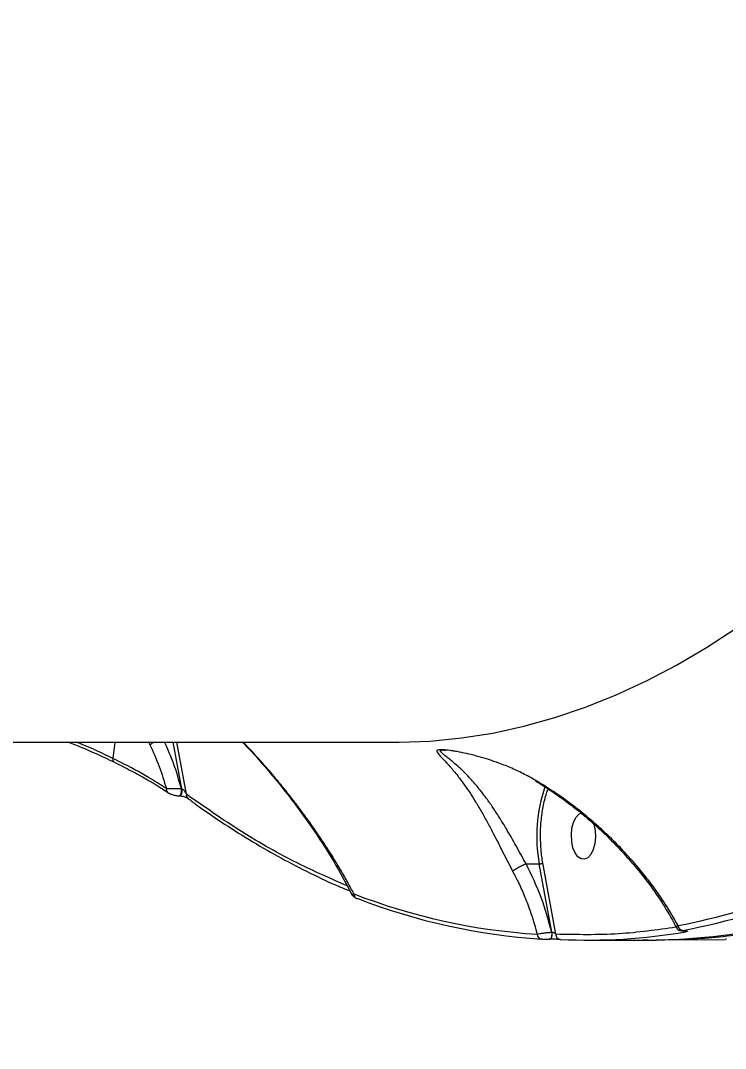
# Model space of a CAD drawing. Header units: millimetres. Extents: x -6234 to 7498, y -6127 to 5103.
# Drawn here: x 3579.1 to 3714.5, y -1900.3 to -1702.9 of the extents above; entities that cross this region are included whole.
import ezdxf

# ---------------------------------------------------------------- set-up
doc = ezdxf.new("R2010")
doc.units = ezdxf.units.MM
for name, color, linetype in [('DIKOM_ОБЪЕКТ', 7, 'Continuous'), ('DIKOM_РАЗМЕР_ЗОНА', 7, 'Continuous'), ('DIKOM_РАЗМЕР_ОБЪЕКТА', 7, 'Continuous')]:
    doc.layers.add(name, color=color, linetype=linetype)
doc.styles.add('style1', font='arial.ttf', dxfattribs={"width": 0.8})
doc.dimstyles.new('1-50', dxfattribs={"dimtxt": 300, "dimasz": 200, "dimexe": 100, "dimexo": 0, "dimgap": 100, "dimtad": 1, "dimtxsty": 'style1', "dimcen": 200, "dimclrd": 7, "dimclre": 7, "dimclrt": 7, "dimadec": 1, "dimazin": 2, "dimtfac": 1, "dimtmove": 0, "dimatfit": 2, "dimfxl": 0, "dimlwd": 25, "dimlwe": 18, "dimarcsym": 0})

# ---------------------------------------------------------------- blocks, each defined once
blk = doc.blocks.new('*D10')
at = {"layer": 'Defpoints', "color": 0, "transparency": 16777216}
for p in [(5627.97, 903.07), (-3229.39, -1461.51), (5627.97, -5097.58)]:
    blk.add_point(p, dxfattribs=at)
at = {"layer": 'DIKOM_РАЗМЕР_ОБЪЕКТА', "color": 7, "lineweight": 18, "transparency": 16777216}
for p, q in [((5627.97, 903.07), (5627.97, -5197.58)), ((-3229.39, -1461.51), (-3229.39, -5197.58))]:
    blk.add_line(p, q, dxfattribs=at)
at = {"layer": 'DIKOM_РАЗМЕР_ОБЪЕКТА', "color": 7, "lineweight": 25, "transparency": 16777216}
blk.add_line((-3029.39, -5097.58), (5427.97, -5097.58), dxfattribs=at)
at = {"layer": 'DIKOM_РАЗМЕР_ОБЪЕКТА', "color": 7, "transparency": 16777216}
for points in [[(-3029.39, -5064.25), (-3029.39, -5130.92), (-3229.39, -5097.58)], [(5427.97, -5064.25), (5427.97, -5130.92), (5627.97, -5097.58)]]:
    blk.add_solid(points, dxfattribs=at)
at = {"layer": 'DIKOM_РАЗМЕР_ОБЪЕКТА', "color": 7, "lineweight": 40, "transparency": 16777216, "insert": (1488.3, -4844.41), "char_height": 300, "attachment_point": 5, "style": 'style1'}
blk.add_mtext('8850', dxfattribs=at)
blk = doc.blocks.new('*D13')
at = {"layer": 'Defpoints', "color": 0, "transparency": 16777216}
for p in [(7498.07, 1778.2), (-5229.39, -1831.36), (7498.07, -6026.74)]:
    blk.add_point(p, dxfattribs=at)
at = {"layer": 'DIKOM_РАЗМЕР_ЗОНА', "color": 7, "lineweight": 18, "transparency": 16777216}
for p, q in [((7498.07, 1778.2), (7498.07, -6126.74)), ((-5229.39, -1831.36), (-5229.39, -6126.74))]:
    blk.add_line(p, q, dxfattribs=at)
at = {"layer": 'DIKOM_РАЗМЕР_ЗОНА', "color": 7, "lineweight": 25, "transparency": 16777216}
blk.add_line((-5029.39, -6026.74), (7298.07, -6026.74), dxfattribs=at)
at = {"layer": 'DIKOM_РАЗМЕР_ЗОНА', "color": 7, "transparency": 16777216}
for points in [[(-5029.39, -5993.4), (-5029.39, -6060.07), (-5229.39, -6026.74)], [(7298.07, -5993.4), (7298.07, -6060.07), (7498.07, -6026.74)]]:
    blk.add_solid(points, dxfattribs=at)
at = {"layer": 'DIKOM_РАЗМЕР_ЗОНА', "color": 7, "transparency": 16777216, "insert": (1560.69, -5773.56), "char_height": 300, "attachment_point": 5, "style": 'style1'}
blk.add_mtext('12750', dxfattribs=at)

msp = doc.modelspace()

# ---------------------------------------------------------------- linework, layer by layer
at = {"layer": 'DIKOM_ОБЪЕКТ', "color": 7, "linetype": 'Continuous', "lineweight": 15}
for p, q in [((3388.639, -1841.506), (3650.801, -1841.506)), ((3597.186, -1841.506), (3596.815, -1844.592)), ((3603.74, -1841.506), (3603.952, -1841.979)), ((3610.062, -1850.452), (3608.402, -1841.506)), ((3610.957, -1851.493), (3609.105, -1841.506)), ((3660.363, -1843.013), (3660.589, -1843.012)), ((3660.588, -1843.016), (3660.779, -1843.026)), ((3609.502, -1851.791), (3609.577, -1851.791)), ((3609.61, -1851.789), (3609.577, -1851.791)), ((3610.062, -1850.452), (3609.987, -1850.452)), ((3676.188, -1864.858), (3676.182, -1864.86)), ((3676.188, -1864.858), (3678.721, -1864.858)), ((3681.128, -1878.002), (3678.721, -1864.858)), ((3681.899, -1878.38), (3679.393, -1864.694)), ((3680.614, -1879.337), (3680.599, -1879.337)), ((3680.614, -1879.337), (3680.642, -1879.337)), ((3680.642, -1879.337), (3680.628, -1879.337)), ((3681.128, -1878.002), (3681.099, -1878.002)), ((3688.045, -1879.506), (3699.617, -1879.506)), ((3701.746, -1879.481), (3714.461, -1879.393)), ((3706.42, -1877.747), (3706.509, -1877.747)), ((3706.468, -1877.743), (3706.556, -1877.743)), ((3706.556, -1877.743), (3706.509, -1877.747)), ((3714.46, -1879.287), (3714.636, -1879.283))]:
    msp.add_line(p, q, dxfattribs=at)
at = {"layer": 'DIKOM_ОБЪЕКТ', "color": 7, "linetype": 'Continuous', "lineweight": 15, "flags": 128}
for points in [[(3650.801, -1841.506), (3651.795, -1841.501), (3657.795, -1841.264), (3663.789, -1840.673), (3669.77, -1839.726), (3675.733, -1838.426), (3681.674, -1836.774), (3687.585, -1834.77), (3693.463, -1832.417), (3699.3, -1829.718), (3705.093, -1826.674), (3710.835, -1823.288), (3716.521, -1819.564)], [(3609.502, -1851.791), (3609.607, -1851.77), (3609.745, -1851.673), (3609.863, -1851.505), (3609.952, -1851.279), (3610.004, -1851.014), (3610.016, -1850.73), (3609.987, -1850.452)], [(3610.062, -1850.452), (3610.091, -1850.73), (3610.079, -1851.014), (3610.027, -1851.279), (3609.938, -1851.505), (3609.82, -1851.673), (3609.682, -1851.77), (3609.61, -1851.789)], [(3611.233, -1852.306), (3611.318, -1852.357), (3611.363, -1852.378)], [(3685.181, -1861.756), (3684.936, -1860.567), (3684.873, -1859.292), (3684.998, -1858.034), (3685.3, -1856.896), (3685.755, -1855.969), (3686.327, -1855.328), (3686.77, -1855.08)], [(3689.14, -1857.08), (3689.195, -1857.256), (3689.44, -1858.445), (3689.503, -1859.72), (3689.378, -1860.978), (3689.076, -1862.116), (3688.621, -1863.043), (3688.049, -1863.683), (3687.408, -1863.985), (3686.749, -1863.925), (3686.126, -1863.506), (3685.589, -1862.763), (3685.181, -1861.756)], [(3681.099, -1878.002), (3681.127, -1878.239), (3681.124, -1878.481), (3681.091, -1878.714), (3681.031, -1878.926), (3680.946, -1879.103), (3680.841, -1879.235), (3680.724, -1879.315), (3680.614, -1879.337)], [(3681.128, -1878.002), (3681.155, -1878.239), (3681.152, -1878.481), (3681.119, -1878.714), (3681.059, -1878.926), (3680.974, -1879.103), (3680.87, -1879.235), (3680.752, -1879.315), (3680.642, -1879.337)], [(3706.468, -1877.743), (3706.407, -1877.747), (3706.388, -1877.745)]]:
    msp.add_lwpolyline(points, dxfattribs=at)
at = {"layer": 'DIKOM_ОБЪЕКТ', "color": 7, "linetype": 'Continuous', "lineweight": 15}
for centre, radius, start, end in [((3597.392, -1844.8), 0.614, 160.1272, 232.62471), ((3607.827, -1850.557), 0.736, 168.26517, 234.18297), ((3611.714, -1851.69), 0.782, 165.40251, 232.00924), ((3707.434, -1859.499), 29.209, 161.11027, 190.57299), ((3680.625, -1748.511), 130.563, 280.91857, 301.93021), ((3699.028, -1761.511), 117.997, 270.28614, 294.49942), ((3644.009, -1870.691), 0.885, 175.31736, 233.72936), ((3685.76, -1760.95), 117.664, 248.7569, 266.37005), ((3643.887, -1870.815), 0.713, 235.72396, 270.22187), ((3686.616, -1761.621), 117.92, 248.75656, 266.37032), ((3683.72, -1756.828), 122.889, 280.56638, 293.03047), ((3706.332, -1876.658), 0.979, 183.09233, 265.46756), ((3679.217, -1878.4), 0.907, 178.62701, 265.78607), ((3682.819, -1878.459), 0.923, 175.06391, 265.31378), ((3688.039, -1767.36), 112.145, 267.29333, 279.67596), ((3706.897, -1877.103), 0.806, 232.82481, 269.36134)]:
    msp.add_arc(centre, radius, start, end, dxfattribs=at)
for points, knots in [([(3701.439, -1879.463), (3705.145, -1879.37), (3712.807, -1879.177), (3724.357, -1877.311), (3736.021, -1874.282), (3747.484, -1870.04), (3758.717, -1864.663), (3769.69, -1858.188), (3780.378, -1850.665), (3790.756, -1842.143), (3800.802, -1832.674), (3810.497, -1822.31), (3819.822, -1811.103), (3828.762, -1799.108), (3837.303, -1786.38), (3845.432, -1772.973), (3853.139, -1758.94), (3860.417, -1744.338), (3866.058, -1731.87), (3870.27, -1721.875), (3873.217, -1714.557), (3876.065, -1707.153), (3878.814, -1699.668), (3881.465, -1692.108), (3884.017, -1684.479), (3887.146, -1674.669), (3890.739, -1662.598), (3894.655, -1648.171), (3898.673, -1631.871), (3902.654, -1613.652), (3906.443, -1593.49), (3909.655, -1573.267), (3912.304, -1553.048), (3914.253, -1534.356), (3915.648, -1517.198), (3916.612, -1501.543), (3917.272, -1485.848), (3917.628, -1470.134), (3917.682, -1454.425), (3917.433, -1438.741), (3916.811, -1421.025), (3915.66, -1401.329), (3913.812, -1379.748), (3911.382, -1358.426), (3908.429, -1337.385), (3905.994, -1323.657), (3904.777, -1316.799)], [0, 0, 0, 0, 0.02681194, 0.05542504, 0.08379633, 0.11192601, 0.13981433, 0.1674607, 0.19486569, 0.22202898, 0.24895069, 0.2756308, 0.30206911, 0.32826591, 0.35422113, 0.37993469, 0.40540662, 0.43063688, 0.45562558, 0.46722256, 0.47876019, 0.49023825, 0.50165693, 0.51301602, 0.52431562, 0.53555577, 0.55600722, 0.5762587, 0.59631027, 0.62332973, 0.64997745, 0.6762534, 0.70215764, 0.72769013, 0.74729298, 0.76687249, 0.78642873, 0.80596157, 0.82547115, 0.84495737, 0.86442027, 0.89162766, 0.91878933, 0.94590529, 0.9729755, 1, 1, 1, 1]), ([(3588.335, -1841.506), (3589.201, -1841.84), (3592.32, -1843.043), (3595.048, -1844.346), (3597.019, -1845.288)], [0, 0, 0, 0, 0.277629, 1, 1, 1, 1]), ([(3596.815, -1844.592), (3594.883, -1843.659), (3592.69, -1842.6), (3590.182, -1841.622), (3589.884, -1841.506)], [0, 0, 0, 0, 0.8810095, 1, 1, 1, 1]), ([(3604.762, -1841.506), (3604.751, -1841.511), (3604.624, -1841.576), (3604.313, -1841.748), (3604.094, -1841.888), (3603.952, -1841.979)], [0, 0, 0, 0, 0.0298474, 0.3697744, 1, 1, 1, 1]), ([(3603.952, -1841.979), (3604.573, -1843.358), (3605.816, -1846.123), (3606.676, -1848.977), (3607.106, -1850.407)], [0, 0, 0, 0, 0.4990506, 1, 1, 1, 1]), ([(3609.987, -1850.452), (3609.528, -1848.806), (3608.683, -1845.776), (3607.392, -1842.844), (3606.802, -1841.506)], [0, 0, 0, 0, 0.5433816, 1, 1, 1, 1]), ([(3621.752, -1841.506), (3622.22, -1841.996), (3623.659, -1843.503), (3626.12, -1846.279), (3629.26, -1850.037), (3632.667, -1854.465), (3636.238, -1859.571), (3639.734, -1865.093), (3641.758, -1868.934), (3642.753, -1870.823)], [0, 0, 0, 0, 0.0531628, 0.16328341, 0.29458693, 0.44642, 0.61893175, 0.81259263, 1, 1, 1, 1]), ([(3643.127, -1870.619), (3642.736, -1869.887), (3641.928, -1868.375), (3640.625, -1866.104), (3639.538, -1864.298), (3638.721, -1862.987), (3638.181, -1862.137), (3637.603, -1861.242), (3636.983, -1860.303), (3636.323, -1859.319), (3635.564, -1858.212), (3634.489, -1856.681), (3633.194, -1854.898), (3631.749, -1852.985), (3630.361, -1851.208), (3628.959, -1849.473), (3627.573, -1847.814), (3625.953, -1845.931), (3624.081, -1843.85), (3622.612, -1842.262), (3621.875, -1841.512), (3621.869, -1841.506)], [0, 0, 0, 0, 0.0734404, 0.1516046, 0.2282933, 0.2553665, 0.2840105, 0.314213, 0.3459783, 0.3792915, 0.4141543, 0.4585988, 0.5355355, 0.5968449, 0.6556765, 0.7195296, 0.7775052, 0.8296397, 0.9180785, 0.9993023, 1, 1, 1, 1]), ([(3678.249, -1848.963), (3677.468, -1848.52), (3675.899, -1847.628), (3673.461, -1846.492), (3671.161, -1845.566), (3669.07, -1844.842), (3667.125, -1844.255), (3665.245, -1843.769), (3663.666, -1843.429), (3662.499, -1843.217), (3661.344, -1843.038), (3660.327, -1842.933), (3659.62, -1842.932), (3659.275, -1842.982), (3659.089, -1843.079), (3659.009, -1843.281), (3659.25, -1843.673), (3659.853, -1844.324), (3660.762, -1845.267), (3661.953, -1846.575), (3663.246, -1848.169), (3664.434, -1849.792), (3665.48, -1851.335), (3666.571, -1853.066), (3667.688, -1854.964), (3668.822, -1857.008), (3669.873, -1858.991), (3670.844, -1860.873), (3672.05, -1863.246), (3672.98, -1865.051), (3673.604, -1866.261)], [0, 0, 0, 0, 0.0416417, 0.0836929, 0.1249707, 0.1572405, 0.1874043, 0.2209067, 0.2500019, 0.2664919, 0.2814925, 0.3129002, 0.3284362, 0.3443877, 0.3594557, 0.375964, 0.4155679, 0.4583089, 0.5008131, 0.5629663, 0.6254324, 0.6670841, 0.7086468, 0.749763, 0.793194, 0.8346781, 0.8745597, 0.9062594, 0.9371815, 1, 1, 1, 1]), ([(3676.182, -1864.86), (3675.865, -1864.288), (3675.229, -1863.139), (3674.286, -1861.433), (3673.342, -1859.76), (3672.312, -1857.983), (3671.183, -1856.126), (3669.963, -1854.241), (3668.862, -1852.659), (3667.863, -1851.32), (3666.994, -1850.224), (3666.116, -1849.186), (3665.191, -1848.161), (3664.151, -1847.095), (3663.066, -1846.078), (3662.098, -1845.25), (3661.298, -1844.608), (3660.644, -1844.098), (3660.09, -1843.66), (3659.767, -1843.356), (3659.703, -1843.171), (3659.777, -1843.062), (3659.99, -1843.03), (3660.101, -1843.014)], [0, 0, 0, 0, 0.04650816, 0.09357566, 0.13948202, 0.18675063, 0.24777087, 0.30951955, 0.37247775, 0.41749746, 0.46524709, 0.50948459, 0.55764583, 0.61524211, 0.68153177, 0.74322801, 0.78939205, 0.8356097, 0.88210679, 0.92903425, 0.95397368, 0.97599662, 1, 1, 1, 1]), ([(3607.106, -1850.407), (3605.611, -1849.445), (3602.62, -1847.522), (3598.75, -1845.568), (3596.815, -1844.592)], [0, 0, 0, 0, 0.5000385, 1, 1, 1, 1]), ([(3597.019, -1845.288), (3597.653, -1845.6), (3598.795, -1846.162), (3600.241, -1846.917), (3601.154, -1847.404), (3601.581, -1847.641), (3601.665, -1847.687)], [0, 0, 0, 0, 0.3913751, 0.7048157, 0.9417388, 1, 1, 1, 1]), ([(3601.665, -1847.687), (3601.832, -1847.779), (3602.454, -1848.121), (3603.676, -1848.819), (3605.471, -1849.888), (3606.7, -1850.696), (3607.396, -1851.153)], [0, 0, 0, 0, 0.0785129, 0.2921848, 0.5987156, 1, 1, 1, 1]), ([(3677.981, -1848.932), (3679.067, -1849.605), (3681.081, -1850.853), (3683.735, -1852.743), (3685.862, -1854.376), (3687.541, -1855.753), (3689.071, -1857.072), (3690.742, -1858.588), (3692.754, -1860.535), (3695.065, -1862.956), (3697.604, -1865.875), (3700.272, -1869.323), (3702.89, -1873.144), (3704.363, -1875.837), (3705.098, -1877.18)], [0, 0, 0, 0, 0.0908528, 0.1683259, 0.2325619, 0.2833956, 0.3252323, 0.379535, 0.4486504, 0.5322152, 0.6303095, 0.7433212, 0.87208, 1, 1, 1, 1]), ([(3678.249, -1848.963), (3678.226, -1849.005), (3678.187, -1849.076), (3678.205, -1849.052), (3678.213, -1849.043)], [0, 0, 0, 0, 0.5911321, 1, 1, 1, 1]), ([(3705.355, -1876.711), (3704.896, -1875.889), (3703.935, -1874.169), (3702.294, -1871.609), (3700.409, -1868.936), (3698.392, -1866.347), (3696.313, -1863.916), (3694.18, -1861.612), (3691.919, -1859.357), (3689.427, -1857.076), (3686.325, -1854.476), (3682.645, -1851.698), (3679.668, -1849.846), (3678.249, -1848.963)], [0, 0, 0, 0, 0.0798289, 0.167241, 0.2505737, 0.344161, 0.4268392, 0.4986858, 0.583939, 0.6671207, 0.7493208, 0.8805247, 1, 1, 1, 1]), ([(3609.987, -1850.452), (3609.85, -1850.457), (3609.582, -1850.466), (3609.138, -1850.472), (3608.708, -1850.471), (3608.181, -1850.464), (3607.588, -1850.446), (3607.265, -1850.42), (3607.106, -1850.407)], [0, 0, 0, 0, 0.1400968, 0.2755918, 0.4055792, 0.530639, 0.7682311, 1, 1, 1, 1]), ([(3607.396, -1851.153), (3607.509, -1851.221), (3607.739, -1851.359), (3608.166, -1851.525), (3608.556, -1851.642), (3608.882, -1851.719), (3609.225, -1851.776), (3609.428, -1851.785), (3609.53, -1851.789)], [0, 0, 0, 0, 0.23084128, 0.46833218, 0.59340958, 0.72374636, 0.85989229, 1, 1, 1, 1]), ([(3609.605, -1851.789), (3609.676, -1851.791), (3609.818, -1851.794), (3610.129, -1851.838), (3610.517, -1851.942), (3610.93, -1852.11), (3611.132, -1852.241), (3611.235, -1852.308)], [0, 0, 0, 0, 0.109311, 0.2211151, 0.4625953, 0.725665, 1, 1, 1, 1]), ([(3610.957, -1851.493), (3610.858, -1851.297), (3610.708, -1851.004), (3610.433, -1850.667), (3610.252, -1850.517), (3610.133, -1850.46), (3610.084, -1850.454), (3610.062, -1850.452)], [0, 0, 0, 0, 0.4997966, 0.7496064, 0.8965655, 0.9518257, 1, 1, 1, 1]), ([(3641.795, -1869.063), (3638.64, -1867.686), (3631.831, -1864.713), (3621.529, -1858.875), (3614.481, -1853.954), (3610.957, -1851.493)], [0, 0, 0, 0, 0.3015552, 0.6508022, 1, 1, 1, 1]), ([(3678.951, -1859.526), (3678.95, -1859.5), (3678.908, -1858.539), (3679.055, -1856.611), (3679.434, -1853.874), (3679.911, -1851.791), (3680.313, -1850.756), (3680.419, -1850.482)], [0, 0, 0, 0, 0.0082219, 0.3001332, 0.5967018, 0.8932682, 1, 1, 1, 1]), ([(3611.229, -1852.27), (3611.79, -1852.691), (3614.12, -1854.438), (3618.277, -1857.24), (3623.7, -1860.668), (3629.182, -1863.811), (3634.718, -1866.664), (3639.104, -1868.744), (3641.654, -1869.773), (3642.33, -1870.046)], [0, 0, 0, 0, 0.0556213, 0.2311154, 0.4068868, 0.5829686, 0.7594084, 0.9362503, 1, 1, 1, 1]), ([(3679.393, -1864.694), (3679.264, -1863.857), (3679.005, -1862.171), (3678.969, -1860.412), (3678.951, -1859.526)], [0, 0, 0, 0, 0.4962022, 1, 1, 1, 1]), ([(3676.182, -1864.86), (3676.077, -1864.907), (3675.862, -1865.004), (3675.494, -1865.182), (3675.108, -1865.378), (3674.718, -1865.585), (3674.351, -1865.79), (3674.031, -1865.978), (3673.775, -1866.139), (3673.66, -1866.221), (3673.604, -1866.261)], [0, 0, 0, 0, 0.1191496, 0.2440729, 0.371997, 0.4998941, 0.6325599, 0.7618833, 0.8850358, 1, 1, 1, 1]), ([(3681.099, -1878.002), (3680.494, -1875.762), (3679.282, -1871.278), (3677.219, -1866.999), (3676.188, -1864.858)], [0, 0, 0, 0, 0.4997764, 1, 1, 1, 1]), ([(3678.721, -1864.858), (3678.781, -1864.856), (3678.9, -1864.851), (3679.098, -1864.813), (3679.278, -1864.759), (3679.354, -1864.715), (3679.393, -1864.694)], [0, 0, 0, 0, 0.2499873, 0.500158, 0.750062, 1, 1, 1, 1]), ([(3673.604, -1866.261), (3673.939, -1866.909), (3674.7, -1868.384), (3675.835, -1870.913), (3676.908, -1873.686), (3677.74, -1876.242), (3678.145, -1877.757), (3678.311, -1878.378)], [0, 0, 0, 0, 0.1659233, 0.3773778, 0.6331774, 0.8496454, 1, 1, 1, 1]), ([(3642.781, -1870.814), (3642.803, -1870.848), (3642.847, -1870.915), (3643, -1871.066), (3643.206, -1871.239), (3643.392, -1871.349), (3643.486, -1871.404)], [0, 0, 0, 0, 0.2575597, 0.5033774, 0.7486294, 1, 1, 1, 1]), ([(3643.127, -1870.619), (3643.022, -1870.654), (3642.809, -1870.725), (3642.792, -1870.781), (3642.783, -1870.81)], [0, 0, 0, 0, 0.4974055, 1, 1, 1, 1]), ([(3705.01, -1877.026), (3701.326, -1877.546), (3693.632, -1878.634), (3685.919, -1878.467), (3681.899, -1878.38)], [0, 0, 0, 0, 0.478874, 1, 1, 1, 1]), ([(3705.355, -1876.711), (3705.257, -1876.801), (3705.074, -1876.969), (3705.115, -1877.101), (3705.133, -1877.163)], [0, 0, 0, 0, 0.5333697, 1, 1, 1, 1]), ([(3705.119, -1877.173), (3705.152, -1877.228), (3705.219, -1877.339), (3705.395, -1877.514), (3705.656, -1877.658), (3705.995, -1877.732), (3706.256, -1877.741), (3706.388, -1877.745)], [0, 0, 0, 0, 0.120636, 0.2439036, 0.4919347, 0.7421433, 1, 1, 1, 1]), ([(3678.311, -1878.378), (3678.467, -1878.337), (3678.781, -1878.255), (3679.396, -1878.155), (3679.92, -1878.09), (3680.329, -1878.049), (3680.733, -1878.018), (3680.977, -1878.008), (3681.099, -1878.002)], [0, 0, 0, 0, 0.2448027, 0.4908975, 0.616163, 0.7428813, 0.8711661, 1, 1, 1, 1]), ([(3678.983, -1879.285), (3679.079, -1879.289), (3679.271, -1879.297), (3679.649, -1879.306), (3679.976, -1879.312), (3680.232, -1879.315), (3680.487, -1879.317), (3680.64, -1879.317), (3680.717, -1879.317)], [0, 0, 0, 0, 0.2440964, 0.4906773, 0.6162043, 0.7431273, 0.8714601, 1, 1, 1, 1]), ([(3682.743, -1879.38), (3682.62, -1879.375), (3682.375, -1879.364), (3681.907, -1879.352), (3681.508, -1879.345), (3681.201, -1879.341), (3680.899, -1879.338), (3680.718, -1879.337), (3680.628, -1879.337)], [0, 0, 0, 0, 0.2499838, 0.4992189, 0.6251829, 0.7495319, 0.8750745, 1, 1, 1, 1]), ([(3681.899, -1878.38), (3681.857, -1878.339), (3681.773, -1878.256), (3681.619, -1878.157), (3681.478, -1878.087), (3681.361, -1878.042), (3681.24, -1878.009), (3681.164, -1878.005), (3681.128, -1878.002)], [0, 0, 0, 0, 0.2508391, 0.5002424, 0.6340093, 0.749984, 0.8804008, 1, 1, 1, 1]), ([(3698.69, -1879.387), (3699.324, -1879.45), (3700.24, -1879.539), (3701.156, -1879.481), (3701.439, -1879.463)], [0, 0, 0, 0, 0.6919986, 1, 1, 1, 1]), ([(3706.255, -1877.633), (3706.192, -1877.646), (3706.067, -1877.673), (3706.036, -1877.703), (3706.086, -1877.723), (3706.17, -1877.734), (3706.294, -1877.742), (3706.41, -1877.743), (3706.468, -1877.743)], [0, 0, 0, 0, 0.2487433, 0.4982827, 0.6262936, 0.7492593, 0.8752732, 1, 1, 1, 1]), ([(3706.556, -1877.743), (3706.646, -1877.744), (3706.827, -1877.746), (3707.018, -1877.758), (3707.148, -1877.776), (3707.225, -1877.806), (3707.18, -1877.852), (3706.985, -1877.89), (3706.888, -1877.909)], [0, 0, 0, 0, 0.123899, 0.2506398, 0.3733065, 0.5015888, 0.7510082, 1, 1, 1, 1])]:
    msp.add_open_spline(points, degree=3, knots=knots, dxfattribs=at)

# ---------------------------------------------------------------- dimensions: what is measured, and where the dimension line sits
at = {"layer": 'DIKOM_РАЗМЕР_ЗОНА'}
dim = msp.add_linear_dim(base=(7498.074, -6026.735), p1=(-5229.391, -1831.362), p2=(7498.074, 1778.201), text='12750', dimstyle='1-50', dxfattribs=at)
dim.commit()
dim.dimension.update_dxf_attribs({"geometry": '*D13', "text_midpoint": (1560.691, -6026.735), "dimtype": 160})
at = {"layer": 'DIKOM_РАЗМЕР_ОБЪЕКТА', "lineweight": 40}
dim = msp.add_linear_dim(base=(5627.969, -5097.582), p1=(-3229.391, -1461.506), p2=(5627.969, 903.069), text='8850', dimstyle='1-50', dxfattribs=at)
dim.commit()
dim.dimension.update_dxf_attribs({"geometry": '*D10', "text_midpoint": (1488.304, -5097.582), "dimtype": 160})

doc.saveas('drawing.dxf')
